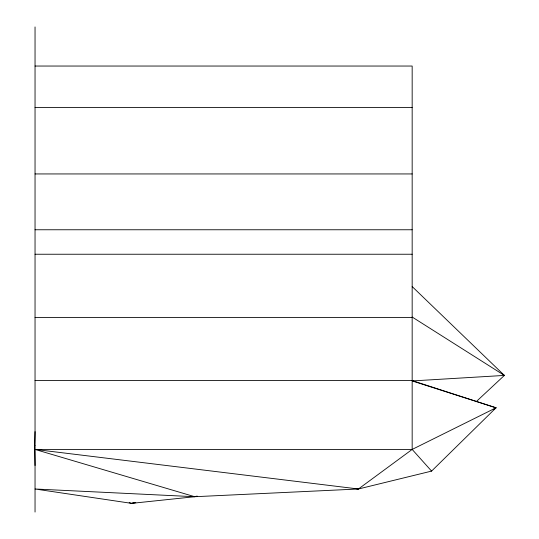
<?xml version="1.0" encoding="UTF-8"?>
<svg xmlns="http://www.w3.org/2000/svg" width="539" height="539" viewBox="0 0 539 539"><rect width="100%" height="100%" fill="white"/><g stroke="black" fill="none" stroke-linecap="round" stroke-linejoin="round"><path stroke-width="0.81" d="M35.042 465.507L34.624 445.618L35.042 431.631M197.159 496.069L194.72 496.715L35.042 488.994L131.604 503.365L194.72 496.715L358.428 488.994L431.584 471.099L496.028 407.794L412.167 380.595L35.042 380.574M476.099 401.764L504.376 375.42L412.167 286.566M194.72 496.715L35.042 449.432L358.428 488.994L412.167 449.432L496.028 407.794L412.968 381.194M493.913 409.148L496.028 407.794M129.192 502.658L131.604 503.365L134.029 502.712M131.604 503.365L135.761 502.671M413.002 380.891L504.376 375.42L412.167 317.026M35.042 66.041L412.167 66.041L412.167 449.432L431.584 471.099M35.042 107.45L412.167 107.45M35.042 173.942L412.167 173.942M35.042 229.762L412.167 229.762M35.042 254.24L412.167 254.24M35.042 317.41L412.167 317.41M35.042 449.432L412.167 449.432M355.935 488.63L358.428 488.994M34.624 445.618L35.042 445.686M502.921 374.571L504.376 375.42M35.042 26.95L35.042 512.05"/></g></svg>
